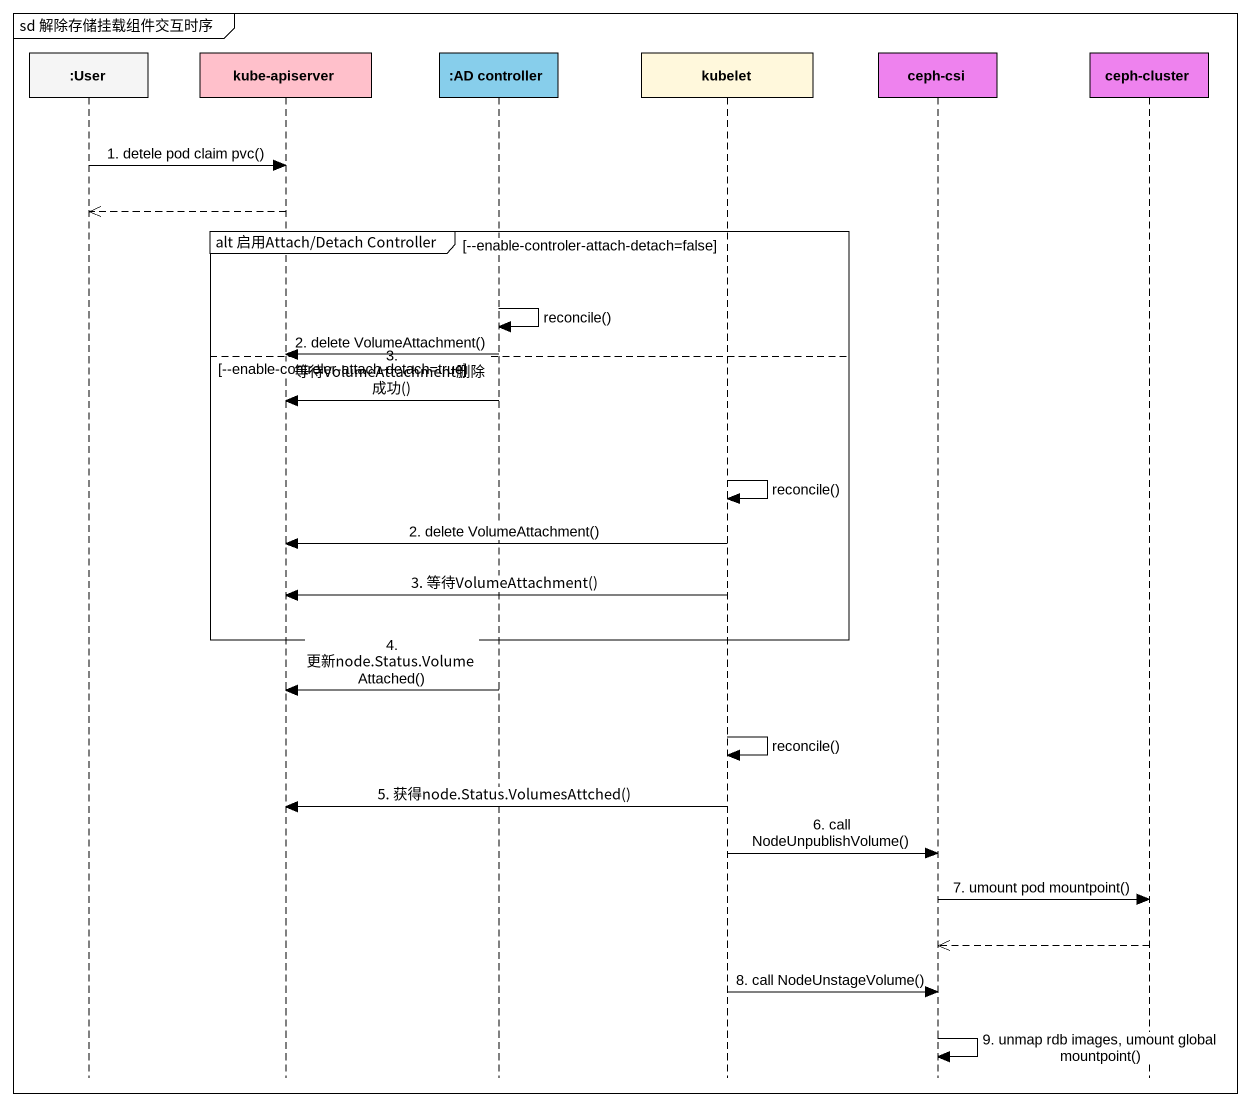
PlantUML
@startuml
mainframe sd 解除存储挂载组件交互时序
hide footbox
participant ":User" as User #F5F5F5
participant "kube-apiserver" as kube_apiserver #FFC0CB
participant ":AD controller" as AD_controller #87CEEB
participant kubelet #FFF8DC
participant "ceph-csi" as ceph_csi #EE82EE
participant "ceph-cluster" as ceph_cluster #EE82EE

User -> kube_apiserver : 1. detele pod claim pvc()
kube_apiserver -->> User
group alt 启用Attach/Detach Controller [--enable-controler-attach-detach=false]
  AD_controller -> AD_controller : reconcile()
  AD_controller -> kube_apiserver : 2. delete VolumeAttachment()
else --enable-controler-attach-detach=true
  AD_controller -> kube_apiserver : 3. 等待VolumeAttachment删除成功()
  kubelet -> kubelet : reconcile()
  kubelet -> kube_apiserver : 2. delete VolumeAttachment()
  kubelet -> kube_apiserver : 3. 等待VolumeAttachment()
end
AD_controller -> kube_apiserver : 4. 更新node.Status.VolumeAttached()
kubelet -> kubelet : reconcile()
kubelet -> kube_apiserver : 5. 获得node.Status.VolumesAttched()
kubelet -> ceph_csi : 6. call NodeUnpublishVolume()
ceph_csi -> ceph_cluster : 7. umount pod mountpoint()
ceph_cluster -->> ceph_csi
kubelet -> ceph_csi : 8. call NodeUnstageVolume()
ceph_csi -> ceph_csi : 9. unmap rdb images, umount global mountpoint()
@enduml
